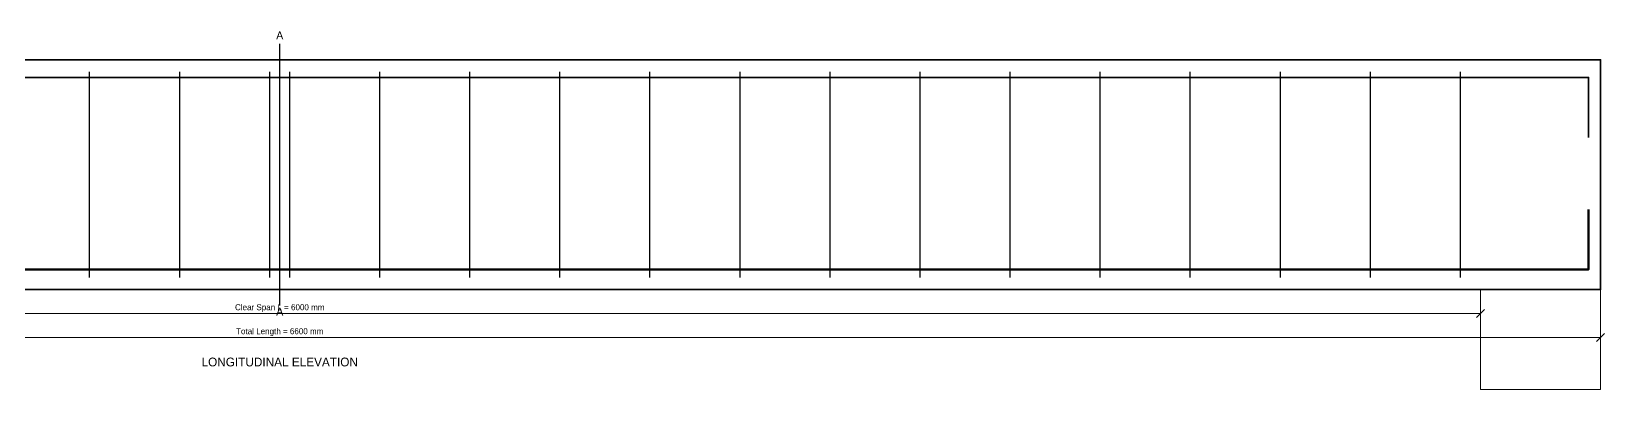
# Model space of a CAD drawing. Header units: millimetres. Extents: x -451 to 7410, y -698 to 646.
# Drawn here: x 3480 to 7410, y -250 to 646 of the extents above; entities that cross this region are included whole.
import ezdxf
from ezdxf.enums import TextEntityAlignment as Align

# ---------------------------------------------------------------- set-up
doc = ezdxf.new("R2010")
doc.units = ezdxf.units.MM
for name, color, linetype, lineweight in [('ANNOTATIONS', 6, 'Continuous', 25), ('DIMENSIONS', 2, 'Continuous', 18), ('HATCH', 8, 'Continuous', 13), ('OUTLINE', 7, 'Continuous', 35), ('REBAR_MAIN', 1, 'Continuous', 50), ('REBAR_TOP', 3, 'Continuous', 35), ('STIRRUPS', 4, 'Continuous', 25)]:
    doc.layers.add(name, color=color, linetype=linetype, lineweight=lineweight)

msp = doc.modelspace()

# ---------------------------------------------------------------- linework, layer by layer
at = {"layer": 'ANNOTATIONS'}
msp.add_line((4100, -40), (4100, 615), dxfattribs=at)
at = {"layer": 'DIMENSIONS'}
for p, q in [((7100, 0), (7100, -70)), ((7400, 0), (7400, -130)), ((1100, -60), (7100, -60)), ((7090, -70), (7110, -50)), ((7390, -130), (7410, -110)), ((800, -120), (7400, -120))]:
    msp.add_line(p, q, dxfattribs=at)
at = {"layer": 'HATCH'}
msp.add_lwpolyline([(7100, -250), (7400, -250), (7400, 0), (7100, 0), (7100, -250)], close=True, dxfattribs=at)
at = {"layer": 'OUTLINE'}
msp.add_lwpolyline([(800, 0), (7400, 0), (7400, 575), (800, 575), (800, 0)], close=True, dxfattribs=at)
at = {"layer": 'REBAR_MAIN'}
msp.add_lwpolyline([(830, 200.5), (830, 50.5), (7370, 50.5), (7370, 200.5)], dxfattribs=at)
at = {"layer": 'REBAR_TOP'}
msp.add_lwpolyline([(830, 381), (830, 531), (7370, 531), (7370, 381)], dxfattribs=at)
at = {"layer": 'STIRRUPS'}
for p, q in [((3625, 30), (3625, 545)), ((3850, 30), (3850, 545)), ((4075, 30), (4075, 545)), ((4125, 30), (4125, 545)), ((4350, 30), (4350, 545)), ((4575, 30), (4575, 545)), ((4800, 30), (4800, 545)), ((5025, 30), (5025, 545)), ((5250, 30), (5250, 545)), ((5475, 30), (5475, 545)), ((5700, 30), (5700, 545)), ((5925, 30), (5925, 545)), ((6150, 30), (6150, 545)), ((6375, 30), (6375, 545)), ((6600, 30), (6600, 545)), ((6825, 30), (6825, 545)), ((7050, 30), (7050, 545))]:
    msp.add_line(p, q, dxfattribs=at)

# ---------------------------------------------------------------- texts
at = {"layer": 'ANNOTATIONS'}
msp.add_text('A', height=20, dxfattribs=at).set_placement((4100, 620), align=Align.BOTTOM_CENTER)
for s, height, p in [('A', 20, (4100, -45)), ('LONGITUDINAL ELEVATION', 22, (4100, -170))]:
    msp.add_text(s, height=height, dxfattribs=at).set_placement(p, align=Align.TOP_CENTER)
at = {"layer": 'DIMENSIONS'}
for s, p in [('Clear Span L = 6000 mm', (4100, -56)), ('Total Length = 6600 mm', (4100, -116))]:
    msp.add_text(s, height=15, dxfattribs=at).set_placement(p, align=Align.BOTTOM_CENTER)

doc.saveas('drawing.dxf')
